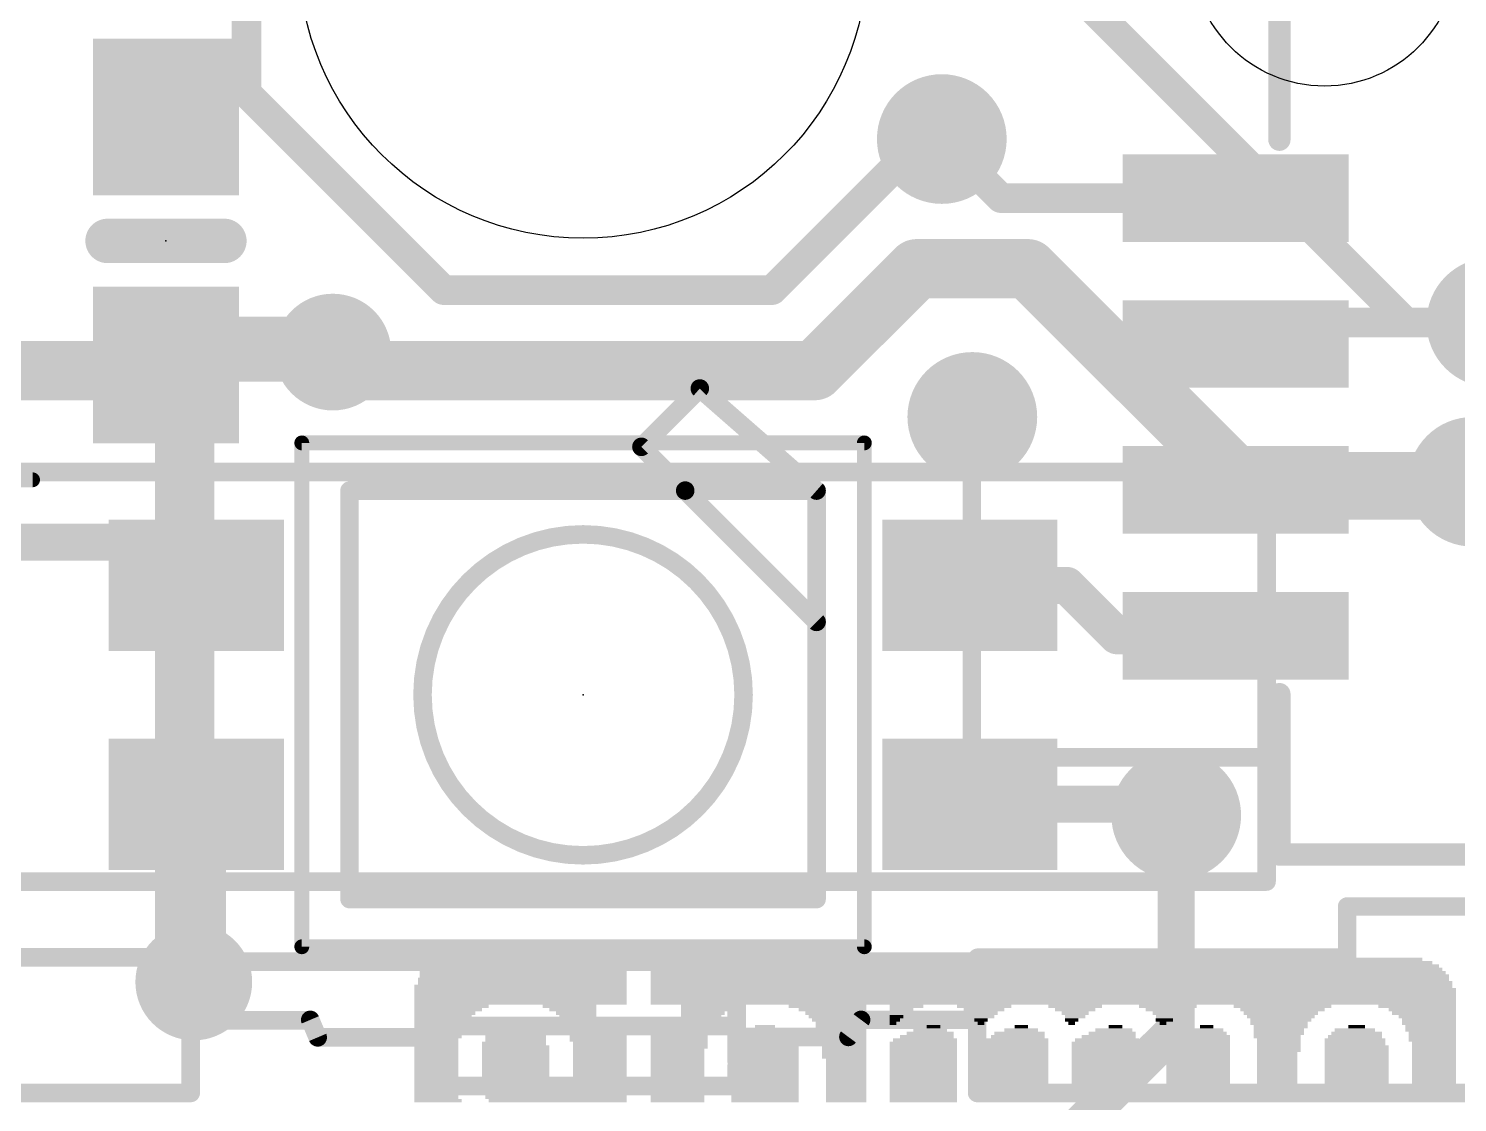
# Model space of a CAD drawing. Extents: x -1.5 to 77.7, y -1.7 to 21.7.
# Drawn here: x 62.88 to 72.67, y 2.92 to 10.28 of the extents above; entities that cross this region are included whole.
import ezdxf

# ---------------------------------------------------------------- set-up
doc = ezdxf.new("R2010")
doc.units = 0
for name, color, linetype in [('1', 12, 'CONTINUOUS'), ('16', 5, 'CONTINUOUS'), ('18', 110, 'CONTINUOUS'), ('20', 53, 'CONTINUOUS'), ('21', 40, 'CONTINUOUS'), ('22', 6, 'CONTINUOUS'), ('23', 40, 'CONTINUOUS'), ('24', 6, 'CONTINUOUS'), ('27', 4, 'CONTINUOUS'), ('46', 140, 'CONTINUOUS')]:
    doc.layers.add(name, color=color, linetype=linetype)

# ---------------------------------------------------------------- blocks, each defined once
blk = doc.blocks.new('RECT')
blk.add_solid([(-0.5, -0.5), (0.5, -0.5), (-0.5, 0.5), (0.5, 0.5)])
blk = doc.blocks.new('ROUNDV')
at = {"const_width": 0.5}
blk.add_lwpolyline([(0, -0.25, 1), (0, 0.25, 1), (0, -0.25)], format="xyb", dxfattribs=at)

msp = doc.modelspace()

# ---------------------------------------------------------------- linework, layer by layer
at = {"layer": '1'}
for points, const_width in [([(69.133, 9.525), (69.538, 9.12)], 0.2032), ([(69.538, 9.12), (71.146, 9.12)], 0.2032), ([(71.146, 8.12), (71.2937, 8.2677)], 0.2032), ([(71.2937, 8.2677), (72.898, 8.2677)], 0.2032), ([(63.8175, 7.9765), (63.9445, 8.1035)], 0.4064), ([(64.9215, 8.1035), (63.9445, 8.1035)], 0.4064), ([(64.9605, 8.0645), (64.9215, 8.1035)], 0.4064), ([(72.771, 7.1755), (72.7155, 7.12)], 0.4064), ([(72.7155, 7.12), (71.146, 7.12)], 0.4064), ([(61.8092, 6.7607), (63.7293, 6.7607)], 0.254), ([(63.7293, 6.7607), (64.025, 6.465)], 0.254), ([(69.325, 6.465), (69.989, 6.465)], 0.254), ([(69.989, 6.465), (70.334, 6.12)], 0.254), ([(70.334, 6.12), (71.146, 6.12)], 0.254), ([(64.025, 4.965), (64.025, 3.7635)], 0.4064), ([(69.325, 4.965), (70.4285, 4.965)], 0.254), ([(70.4285, 4.965), (70.468, 5.0045)], 0.254), ([(70.468, 5.0045), (70.624, 5.0045)], 0.254), ([(70.739, 4.8895), (70.624, 5.0045)], 0.254), ([(64.025, 3.7635), (64.008, 3.7465)], 0.4064)]:
    msp.add_lwpolyline(points, dxfattribs=dict(at, const_width=const_width))
for points, const_width in [([(69.1689, 9.5609, 1), (69.0971, 9.4891)], 0.1016), ([(69.538, 9.1708, 1), (69.538, 9.0692)], 0.1016), ([(69.5021, 9.0841, 1), (69.5739, 9.1559)], 0.1016), ([(71.146, 9.0692, 1), (71.146, 9.1708)], 0.1016), ([(71.2937, 8.3185, 1), (71.2937, 8.2169)], 0.1016), ([(71.3296, 8.2318, 1), (71.2578, 8.3036)], 0.1016), ([(63.9445, 8.2051, 1), (63.9445, 8.0019)], 0.2032), ([(64.0163, 8.0317, 1), (63.8727, 8.1753)], 0.2032), ([(64.9933, 8.1753, 1), (64.8497, 8.0317)], 0.2032), ([(64.8887, 7.9927, 1), (65.0323, 8.1363)], 0.2032), ([(64.9215, 8.0019, 1), (64.9215, 8.2051)], 0.2032), ([(63.7457, 8.0483, 1), (63.8893, 7.9047)], 0.2032), ([(71.1101, 8.1559, 1), (71.1819, 8.0841)], 0.1016), ([(72.8428, 7.1037, 1), (72.6992, 7.2473)], 0.2032), ([(71.146, 7.2216, 1), (71.146, 7.0184)], 0.2032), ([(72.6437, 7.1918, 1), (72.7873, 7.0482)], 0.2032), ([(72.7155, 7.0184, 1), (72.7155, 7.2216)], 0.2032), ([(63.7742, 6.8056, 1), (63.6844, 6.7158)], 0.127), ([(63.7293, 6.6972, 1), (63.7293, 6.8242)], 0.127), ([(63.9801, 6.4201, 1), (64.0699, 6.5099)], 0.127), ([(69.325, 6.5285, 1), (69.325, 6.4015)], 0.127), ([(70.0339, 6.5099, 1), (69.9441, 6.4201)], 0.127), ([(69.989, 6.4015, 1), (69.989, 6.5285)], 0.127), ([(70.334, 6.1835, 1), (70.334, 6.0565)], 0.127), ([(70.2891, 6.0751, 1), (70.3789, 6.1649)], 0.127), ([(71.146, 6.0565, 1), (71.146, 6.1835)], 0.127), ([(64.1266, 4.965, 1), (63.9234, 4.965)], 0.2032), ([(69.325, 5.0285, 1), (69.325, 4.9015)], 0.127), ([(70.468, 5.068, 1), (70.468, 4.941)], 0.127), ([(70.5129, 4.9596, 1), (70.4231, 5.0494)], 0.127), ([(70.4285, 4.9015, 1), (70.4285, 5.0285)], 0.127), ([(70.6689, 5.0494, 1), (70.5791, 4.9596)], 0.127), ([(70.624, 4.941, 1), (70.624, 5.068)], 0.127), ([(70.3836, 5.0099, 1), (70.4734, 4.9201)], 0.127), ([(70.6941, 4.8446, 1), (70.7839, 4.9344)], 0.127), ([(63.9362, 3.8183, 1), (64.0798, 3.6747)], 0.2032), ([(64.0968, 3.6917, 1), (63.9532, 3.8353)], 0.2032), ([(63.9234, 3.7635, 1), (64.1266, 3.7635)], 0.2032)]:
    msp.add_lwpolyline(points, format="xyb", dxfattribs=dict(at, const_width=const_width))
at = {"layer": '16'}
for points, const_width in [([(64.3694, 12.2116), (64.3694, 9.84)], 0.2032), ([(68.9806, 11.6009), (72.3138, 8.2677)], 0.2032), ([(64.3694, 9.84), (65.72, 8.4894)], 0.2032), ([(69.006, 9.525), (67.9704, 8.4894)], 0.2032), ([(69.006, 9.525), (69.133, 9.525)], 0.2032), ([(68.2625, 7.9375), (68.961, 8.636)], 0.4064), ([(68.961, 8.636), (69.723, 8.636)], 0.4064), ([(69.723, 8.636), (71.1835, 7.1755)], 0.4064), ([(65.72, 8.4894), (67.9704, 8.4894)], 0.2032), ([(72.3138, 8.2677), (72.898, 8.2677)], 0.2032), ([(63.9445, 8.0645), (64.9605, 8.0645)], 0.4064), ([(63.9445, 7.9375), (63.9445, 8.0645)], 0.4064), ([(64.9605, 8.0645), (65.0875, 7.9375)], 0.4064), ([(62.4205, 7.9375), (63.9445, 7.9375)], 0.4064), ([(63.9445, 3.81), (63.9445, 7.9375)], 0.4064), ([(68.2625, 7.9375), (65.0875, 7.9375)], 0.4064), ([(71.1835, 7.1755), (72.771, 7.1755)], 0.4064), ([(70.739, 3.429), (70.739, 4.8895)], 0.254), ([(64.008, 3.7465), (63.9445, 3.81)], 0.4064), ([(70.739, 3.429), (69.088, 1.778)], 0.254)]:
    msp.add_lwpolyline(points, dxfattribs=dict(at, const_width=const_width))
for points, const_width in [([(64.4053, 9.8759, 1), (64.3335, 9.8041)], 0.1016), ([(64.3186, 9.84, 1), (64.4202, 9.84)], 0.1016), ([(69.006, 9.5758, 1), (69.006, 9.4742)], 0.1016), ([(69.0419, 9.4891, 1), (68.9701, 9.5609)], 0.1016), ([(69.133, 9.4742, 1), (69.133, 9.5758)], 0.1016), ([(68.961, 8.7376, 1), (68.961, 8.5344)], 0.2032), ([(69.0328, 8.5642, 1), (68.8892, 8.7078)], 0.2032), ([(69.7948, 8.7078, 1), (69.6512, 8.5642)], 0.2032), ([(69.723, 8.5344, 1), (69.723, 8.7376)], 0.2032), ([(65.72, 8.5402, 1), (65.72, 8.4386)], 0.1016), ([(65.6841, 8.4535, 1), (65.7559, 8.5253)], 0.1016), ([(67.9345, 8.5253, 1), (68.0063, 8.4535)], 0.1016), ([(67.9704, 8.4386, 1), (67.9704, 8.5402)], 0.1016), ([(72.3138, 8.3185, 1), (72.3138, 8.2169)], 0.1016), ([(72.2779, 8.2318, 1), (72.3497, 8.3036)], 0.1016), ([(63.9445, 8.1661, 1), (63.9445, 7.9629)], 0.2032), ([(64.0461, 8.0645, 1), (63.8429, 8.0645)], 0.2032), ([(65.0323, 8.1363, 1), (64.8887, 7.9927)], 0.2032), ([(64.9605, 7.9629, 1), (64.9605, 8.1661)], 0.2032), ([(64.0461, 7.9375, 1), (63.8429, 7.9375)], 0.2032), ([(63.9445, 7.8359, 1), (63.9445, 8.0391)], 0.2032), ([(65.0875, 8.0391, 1), (65.0875, 7.8359)], 0.2032), ([(68.2625, 7.8359, 1), (68.2625, 8.0391)], 0.2032), ([(63.8429, 7.9375, 1), (64.0461, 7.9375)], 0.2032), ([(65.0157, 7.8657, 1), (65.1593, 8.0093)], 0.2032), ([(68.1907, 8.0093, 1), (68.3343, 7.8657)], 0.2032), ([(71.1835, 7.2771, 1), (71.1835, 7.0739)], 0.2032), ([(71.1117, 7.1037, 1), (71.2553, 7.2473)], 0.2032), ([(70.8025, 4.8895, 1), (70.6755, 4.8895)], 0.127), ([(64.0163, 3.8818, 1), (63.8727, 3.7382)], 0.2032), ([(63.9362, 3.6747, 1), (64.0798, 3.8183)], 0.2032), ([(63.8429, 3.81, 1), (64.0461, 3.81)], 0.2032), ([(70.7839, 3.3841, 1), (70.6941, 3.4739)], 0.127), ([(70.6755, 3.429, 1), (70.8025, 3.429)], 0.127)]:
    msp.add_lwpolyline(points, format="xyb", dxfattribs=dict(at, const_width=const_width))
at = {"layer": '20'}
for centre, radius in [((66.675, 10.795), 1.95), ((71.755, 10.795), 0.9068)]:
    msp.add_circle(centre, radius, dxfattribs=at)
at = {"layer": '21'}
for points, const_width in [([(71.446, 9.52), (71.446, 10.72)], 0.1524), ([(63.4175, 8.8265), (64.2175, 8.8265)], 0.3048), ([(71.446, 4.62), (71.446, 5.72)], 0.1524), ([(74.046, 4.62), (71.446, 4.62)], 0.1524)]:
    msp.add_lwpolyline(points, dxfattribs=dict(at, const_width=const_width))
for points, const_width in [([(71.4079, 9.52, 1), (71.4841, 9.52)], 0.0762), ([(63.4175, 8.9027, 1), (63.4175, 8.7503)], 0.1524), ([(64.2175, 8.7503, 1), (64.2175, 8.9027)], 0.1524), ([(71.4841, 5.72, 1), (71.4079, 5.72)], 0.0762), ([(71.446, 4.6581, 1), (71.446, 4.5819)], 0.0762), ([(71.4079, 4.62, 1), (71.4841, 4.62)], 0.0762)]:
    msp.add_lwpolyline(points, format="xyb", dxfattribs=dict(at, const_width=const_width))
at = {"layer": '22', "const_width": 0.127}
for points in [[(67.075, 7.415), (67.475, 7.815)], [(67.475, 7.815), (68.275, 7.115)], [(67.375, 7.115), (67.075, 7.415)], [(71.358, 7.243), (61.98, 7.243)], [(69.339, 5.287), (69.339, 7.237)], [(71.358, 4.435), (71.358, 7.243)], [(67.375, 7.115), (65.075, 7.115)], [(65.075, 7.115), (65.075, 4.315)], [(68.275, 7.115), (67.375, 7.115)], [(68.275, 6.215), (67.375, 7.115)], [(68.275, 6.215), (68.275, 7.115)], [(68.275, 4.315), (68.275, 6.215)], [(71.361, 5.287), (69.339, 5.287)], [(61.98, 4.435), (71.358, 4.435)], [(65.075, 4.315), (68.275, 4.315)], [(71.91, 3.913), (71.91, 4.264)], [(71.91, 4.264), (73.599, 4.264)], [(61.428, 3.916), (63.987, 3.916)], [(63.987, 3.916), (63.987, 3.886)], [(69.375, 3.886), (63.987, 3.886)], [(63.987, 3.886), (63.987, 2.986)], [(65.619, 3.445), (65.619, 3.883)], [(65.619, 3.883), (65.622, 3.883)], [(67.728, 3.883), (67.725, 3.883)], [(67.728, 3.196), (67.728, 3.883)], [(69.375, 2.986), (69.375, 3.886)], [(69.378, 3.913), (69.378, 3.799)], [(69.378, 3.913), (71.91, 3.913)], [(64.341, 3.484), (63.99, 3.484)], [(64.344, 3.484), (64.806, 3.484)], [(64.806, 3.484), (64.806, 3.487)], [(64.857, 3.367), (64.806, 3.487)], [(68.493, 3.37), (68.58, 3.487)], [(68.58, 3.487), (69.366, 3.487)], [(65.619, 3.367), (64.857, 3.367)], [(65.619, 3.367), (65.619, 3.445)], [(65.619, 3.445), (67.716, 3.445)], [(65.619, 3.034), (65.619, 3.367)], [(67.734, 3.37), (67.734, 3.373)], [(68.493, 3.37), (67.734, 3.37)], [(67.728, 3.178), (67.728, 3.034)], [(63.987, 2.986), (59.718, 2.986)], [(67.728, 3.034), (65.619, 3.034)], [(73.599, 2.986), (69.375, 2.986)]]:
    msp.add_lwpolyline(points, dxfattribs=at)
at = {"layer": '22'}
for points, const_width in [([(67.4959, 7.8389, 1), (67.4541, 7.7911)], 0.0635), ([(67.4975, 7.7925, 1), (67.4525, 7.8375)], 0.0635), ([(67.0975, 7.4375, 1), (67.0525, 7.3925)], 0.0635), ([(67.0525, 7.4375, 1), (67.0975, 7.3925)], 0.0635), ([(69.3708, 7.237, 1), (69.3072, 7.237)], 0.0635), ([(71.3898, 7.243, 1), (71.3263, 7.243)], 0.0635), ([(71.358, 7.2113, 1), (71.358, 7.2748)], 0.0635), ([(65.1068, 7.115, 1), (65.0433, 7.115)], 0.0635), ([(65.075, 7.1467, 1), (65.075, 7.0833)], 0.0635), ([(67.3975, 7.1375, 1), (67.3525, 7.0925)], 0.0635), ([(67.375, 7.1467, 1), (67.375, 7.0833)], 0.0635), ([(67.3525, 7.0925, 1), (67.3975, 7.1375)], 0.0635), ([(67.375, 7.0833, 1), (67.375, 7.1467)], 0.0635), ([(68.3068, 7.115, 1), (68.2433, 7.115)], 0.0635), ([(68.2541, 7.0911, 1), (68.2959, 7.1389)], 0.0635), ([(68.275, 7.0833, 1), (68.275, 7.1467)], 0.0635), ([(66.675, 4.615, 1), (66.675, 6.815, 1), (66.675, 4.615)], 0.127), ([(68.3068, 6.215, 1), (68.2433, 6.215)], 0.0635), ([(68.2525, 6.1925, 1), (68.2975, 6.2375)], 0.0635), ([(68.2433, 6.215, 1), (68.3068, 6.215)], 0.0635), ([(69.3072, 5.287, 1), (69.3708, 5.287)], 0.0635), ([(69.339, 5.3187, 1), (69.339, 5.2553)], 0.0635), ([(71.361, 5.2553, 1), (71.361, 5.3187)], 0.0635), ([(71.3263, 4.435, 1), (71.3898, 4.435)], 0.0635), ([(71.358, 4.4033, 1), (71.358, 4.4668)], 0.0635), ([(65.075, 4.3468, 1), (65.075, 4.2833)], 0.0635), ([(65.0433, 4.315, 1), (65.1068, 4.315)], 0.0635), ([(68.2433, 4.315, 1), (68.3068, 4.315)], 0.0635), ([(68.275, 4.2833, 1), (68.275, 4.3468)], 0.0635), ([(71.9417, 4.264, 1), (71.8782, 4.264)], 0.0635), ([(71.91, 4.2957, 1), (71.91, 4.2323)], 0.0635), ([(64.0187, 3.916, 1), (63.9552, 3.916)], 0.0635), ([(64.0187, 3.886, 1), (63.9552, 3.886)], 0.0635), ([(63.9552, 3.886, 1), (64.0187, 3.886)], 0.0635), ([(63.987, 3.9178, 1), (63.987, 3.8542)], 0.0635), ([(63.987, 3.8843, 1), (63.987, 3.9478)], 0.0635), ([(65.6508, 3.883, 1), (65.5872, 3.883)], 0.0635), ([(65.619, 3.9148, 1), (65.619, 3.8512)], 0.0635), ([(65.622, 3.8512, 1), (65.622, 3.9148)], 0.0635), ([(67.725, 3.9148, 1), (67.725, 3.8512)], 0.0635), ([(67.7598, 3.883, 1), (67.6963, 3.883)], 0.0635), ([(67.728, 3.8512, 1), (67.728, 3.9148)], 0.0635), ([(69.4068, 3.886, 1), (69.3432, 3.886)], 0.0635), ([(69.4098, 3.913, 1), (69.3462, 3.913)], 0.0635), ([(69.378, 3.9448, 1), (69.378, 3.8813)], 0.0635), ([(69.375, 3.8542, 1), (69.375, 3.9178)], 0.0635), ([(71.8782, 3.913, 1), (71.9417, 3.913)], 0.0635), ([(71.91, 3.8813, 1), (71.91, 3.9448)], 0.0635), ([(69.3462, 3.799, 1), (69.4098, 3.799)], 0.0635), ([(63.99, 3.5158, 1), (63.99, 3.4522)], 0.0635), ([(64.344, 3.5158, 1), (64.344, 3.4522)], 0.0635), ([(64.341, 3.4522, 1), (64.341, 3.5158)], 0.0635), ([(64.8377, 3.487, 1), (64.7742, 3.487)], 0.0635), ([(64.8352, 3.4994, 1), (64.7768, 3.4746)], 0.0635), ([(64.806, 3.4522, 1), (64.806, 3.5158)], 0.0635), ([(68.58, 3.5188, 1), (68.58, 3.4552)], 0.0635), ([(68.6055, 3.4681, 1), (68.5545, 3.5059)], 0.0635), ([(69.366, 3.4552, 1), (69.366, 3.5188)], 0.0635), ([(64.7742, 3.484, 1), (64.8377, 3.484)], 0.0635), ([(64.857, 3.3988, 1), (64.857, 3.3352)], 0.0635), ([(65.6508, 3.445, 1), (65.5872, 3.445)], 0.0635), ([(65.5872, 3.445, 1), (65.6508, 3.445)], 0.0635), ([(65.6508, 3.367, 1), (65.5872, 3.367)], 0.0635), ([(65.619, 3.4768, 1), (65.619, 3.4133)], 0.0635), ([(65.619, 3.3352, 1), (65.619, 3.3988)], 0.0635), ([(67.734, 3.4018, 1), (67.734, 3.3382)], 0.0635), ([(67.7658, 3.373, 1), (67.7023, 3.373)], 0.0635), ([(67.716, 3.4133, 1), (67.716, 3.4768)], 0.0635), ([(68.493, 3.3382, 1), (68.493, 3.4018)], 0.0635), ([(64.8278, 3.3546, 1), (64.8862, 3.3794)], 0.0635), ([(65.5872, 3.367, 1), (65.6508, 3.367)], 0.0635), ([(67.7023, 3.37, 1), (67.7658, 3.37)], 0.0635), ([(68.4675, 3.3889, 1), (68.5185, 3.3511)], 0.0635), ([(67.7598, 3.178, 1), (67.6963, 3.178)], 0.0635), ([(67.6963, 3.196, 1), (67.7598, 3.196)], 0.0635), ([(63.987, 2.9543, 1), (63.987, 3.0178)], 0.0635), ([(65.5872, 3.034, 1), (65.6508, 3.034)], 0.0635), ([(65.619, 3.0658, 1), (65.619, 3.0023)], 0.0635), ([(67.6963, 3.034, 1), (67.7598, 3.034)], 0.0635), ([(67.728, 3.0023, 1), (67.728, 3.0658)], 0.0635), ([(69.375, 3.0178, 1), (69.375, 2.9543)], 0.0635), ([(63.9552, 2.986, 1), (64.0187, 2.986)], 0.0635), ([(69.3432, 2.986, 1), (69.4068, 2.986)], 0.0635)]:
    msp.add_lwpolyline(points, format="xyb", dxfattribs=dict(at, const_width=const_width))
at = {"layer": '23'}
msp.add_point((63.8175, 8.8265), dxfattribs=at)
at = {"layer": '24'}
msp.add_point((66.675, 5.715), dxfattribs=at)
at = {"layer": '27', "const_width": 0.1016}
msp.add_lwpolyline([(62.2934, 7.189), (62.9035, 7.189)], dxfattribs=at)
at = {"layer": '27', "const_width": 0.0508}
msp.add_lwpolyline([(62.9035, 7.1636, 1), (62.9035, 7.2144)], format="xyb", dxfattribs=at)
at = {"layer": '46', "const_width": 0.1016}
for points in [[(68.602, 7.442), (64.748, 7.442)], [(64.748, 7.442), (64.748, 3.988)], [(68.602, 3.988), (68.602, 7.442)], [(64.748, 3.988), (68.602, 3.988)]]:
    msp.add_lwpolyline(points, dxfattribs=at)
at = {"layer": '46', "const_width": 0.0508}
for points in [[(64.748, 7.4674, 1), (64.748, 7.4166)], [(64.7734, 7.442, 1), (64.7226, 7.442)], [(68.6274, 7.442, 1), (68.5766, 7.442)], [(68.602, 7.4166, 1), (68.602, 7.4674)], [(64.748, 4.0134, 1), (64.748, 3.9626)], [(68.602, 3.9626, 1), (68.602, 4.0134)], [(64.7226, 3.988, 1), (64.7734, 3.988)], [(68.5766, 3.988, 1), (68.6274, 3.988)]]:
    msp.add_lwpolyline(points, format="xyb", dxfattribs=at)

# ---------------------------------------------------------------- block references
at = {"layer": '1', "xscale": 1.075, "rotation": 90}
for p in [(63.8175, 9.6765), (63.8175, 7.9765)]:
    msp.add_blockref('RECT', p, dxfattribs=at)
at = {"layer": '1', "rotation": 180}
for p, xscale, yscale in [((71.146, 9.12), 1.55, 0.6), ((71.146, 8.12), 1.55, 0.6), ((71.146, 7.12), 1.55, 0.6), ((64.025, 6.465), 1.2, 0.9), ((69.325, 6.465), 1.2, 0.9), ((71.146, 6.12), 1.55, 0.6), ((64.025, 4.965), 1.2, 0.9), ((69.325, 4.965), 1.2, 0.9)]:
    msp.add_blockref('RECT', p, dxfattribs=dict(at, xscale=xscale, yscale=yscale))
at = {"layer": '18'}
for p, xscale, yscale in [((69.133, 9.525), 0.889, 0.889), ((69.133, 9.525), 0.889, 0.889), ((72.898, 8.2677), 0.889, 0.889), ((72.898, 8.2677), 0.889, 0.889), ((64.9605, 8.0645), 0.8001, 0.8001), ((64.9605, 8.0645), 0.8001, 0.8001), ((69.342, 7.62), 0.889, 0.889), ((69.342, 7.62), 0.889, 0.889), ((72.771, 7.1755), 0.889, 0.889), ((72.771, 7.1755), 0.889, 0.889), ((70.739, 4.8895), 0.889, 0.889), ((70.739, 4.8895), 0.889, 0.889), ((64.008, 3.7465), 0.8001, 0.8001), ((64.008, 3.7465), 0.8001, 0.8001)]:
    msp.add_blockref('ROUNDV', p, dxfattribs=dict(at, xscale=xscale, yscale=yscale))
at = {"layer": '21'}
for p, xscale, yscale in [((66.2826, 3.81), 1.3843, 0.0229), ((66.294, 3.833), 1.3614, 0.0231), ((66.3054, 3.8561), 1.3386, 0.0231), ((66.3283, 3.8792), 1.2929, 0.0231), ((66.3626, 3.9023), 1.2243, 0.0231), ((69.7814, 3.9023), 5.2883, 0.0231), ((69.8157, 3.8792), 5.3569, 0.0231), ((69.8386, 3.8561), 5.4026, 0.0231), ((69.85, 3.833), 5.4254, 0.0231), ((69.8614, 3.81), 5.4483, 0.0229), ((66.247, 3.7177), 1.4554, 0.0231), ((66.2597, 3.7639), 1.43, 0.0231), ((66.2597, 3.7408), 1.43, 0.0231), ((66.2711, 3.787), 1.4072, 0.0231), ((69.8729, 3.787), 5.4712, 0.0231), ((69.8729, 3.7639), 5.4712, 0.0231), ((69.8843, 3.7408), 5.494, 0.0231), ((69.8843, 3.7177), 5.494, 0.0231), ((66.247, 3.6946), 1.4554, 0.0231), ((66.247, 3.6714), 1.4554, 0.0231), ((66.247, 3.6483), 1.4554, 0.0231), ((66.247, 3.6252), 1.4554, 0.0231), ((69.897, 3.6946), 5.5194, 0.0231), ((69.897, 3.6714), 5.5194, 0.0231), ((69.897, 3.6483), 5.5194, 0.0231), ((69.897, 3.6252), 5.5194, 0.0231), ((65.7504, 3.556), 0.4623, 0.0229), ((66.247, 3.6021), 1.4554, 0.0231), ((65.7733, 3.579), 0.508, 0.0231), ((65.7276, 3.533), 0.4166, 0.0231), ((66.5823, 3.579), 0.3683, 0.0231), ((66.6052, 3.556), 0.3226, 0.0229), ((66.628, 3.533), 0.2769, 0.0231), ((69.897, 3.6021), 5.5194, 0.0231), ((67.5411, 3.579), 0.3912, 0.0231), ((67.5183, 3.556), 0.3454, 0.0229), ((67.4954, 3.533), 0.2997, 0.0231), ((68.3501, 3.579), 0.5309, 0.0231), ((68.3844, 3.556), 0.4623, 0.0229), ((68.4073, 3.533), 0.4166, 0.0231), ((68.8454, 3.533), 0.1397, 0.0231), ((68.8912, 3.579), 0.2311, 0.0231), ((68.8569, 3.556), 0.1626, 0.0229), ((69.4233, 3.579), 0.3708, 0.0231), ((69.422, 3.556), 0.2769, 0.0229), ((69.4106, 3.533), 0.2083, 0.0231), ((70.0469, 3.579), 0.3683, 0.0231), ((70.0469, 3.556), 0.2769, 0.0229), ((70.0469, 3.533), 0.1854, 0.0231), ((70.6818, 3.579), 0.3937, 0.0231), ((70.6692, 3.556), 0.2769, 0.0229), ((70.6692, 3.533), 0.1854, 0.0231), ((71.4667, 3.579), 0.668, 0.0231), ((71.4667, 3.556), 0.5766, 0.0229), ((71.4553, 3.533), 0.508, 0.0231), ((72.39, 3.579), 0.5334, 0.0231), ((72.4256, 3.556), 0.4623, 0.0229), ((72.437, 3.533), 0.4394, 0.0231), ((65.7161, 3.5099), 0.3937, 0.0231), ((65.7047, 3.4868), 0.3708, 0.0231), ((65.7047, 3.4637), 0.3708, 0.0231), ((65.6933, 3.4406), 0.348, 0.0231), ((65.6819, 3.4174), 0.3251, 0.0231), ((66.214, 3.4174), 0.3226, 0.0231), ((66.214, 3.4406), 0.1854, 0.0231), ((66.6394, 3.5099), 0.254, 0.0231), ((66.6509, 3.4868), 0.2311, 0.0231), ((66.6509, 3.4637), 0.2311, 0.0231), ((66.6636, 3.4406), 0.2057, 0.0231), ((66.7677, 3.4174), 0.414, 0.0231), ((67.3443, 3.4174), 0.414, 0.0231), ((67.484, 3.5099), 0.2769, 0.0231), ((67.4726, 3.4868), 0.254, 0.0231), ((67.4611, 3.4637), 0.2311, 0.0231), ((67.4611, 3.4406), 0.2311, 0.0231), ((67.9209, 3.4174), 0.2769, 0.0231), ((67.9221, 3.4406), 0.1372, 0.0231), ((68.4187, 3.5099), 0.3937, 0.0231), ((68.4301, 3.4868), 0.3708, 0.0231), ((68.4416, 3.4637), 0.348, 0.0231), ((68.4416, 3.4406), 0.348, 0.0231), ((68.453, 3.4174), 0.3251, 0.0231), ((68.8111, 3.4868), 0.0711, 0.0231), ((68.7984, 3.4637), 0.0457, 0.0231), ((68.8226, 3.5099), 0.094, 0.0231), ((69.0537, 3.4174), 0.2311, 0.0231), ((69.0766, 3.4406), 0.094, 0.0231), ((69.4106, 3.5099), 0.1626, 0.0231), ((69.4004, 3.4868), 0.0914, 0.0231), ((69.4004, 3.4637), 0.0457, 0.0231), ((69.676, 3.4174), 0.2311, 0.0231), ((69.6773, 3.4406), 0.0914, 0.0231), ((70.0469, 3.5099), 0.1397, 0.0231), ((70.0227, 3.4868), 0.0914, 0.0231), ((70.0227, 3.4637), 0.0457, 0.0231), ((70.3123, 3.4174), 0.254, 0.0231), ((70.3237, 3.4406), 0.094, 0.0231), ((70.6577, 3.4868), 0.1168, 0.0231), ((70.6692, 3.5099), 0.1397, 0.0231), ((70.6476, 3.4637), 0.0457, 0.0231), ((70.9346, 3.4174), 0.254, 0.0231), ((70.9473, 3.4406), 0.0914, 0.0231), ((71.4553, 3.5099), 0.4623, 0.0231), ((71.4438, 3.4637), 0.3937, 0.0231), ((71.4553, 3.4868), 0.4166, 0.0231), ((71.4553, 3.4406), 0.3708, 0.0231), ((71.4426, 3.4174), 0.3454, 0.0231), ((71.962, 3.4174), 0.2769, 0.0231), ((71.9747, 3.4406), 0.1143, 0.0231), ((72.4599, 3.5099), 0.3937, 0.0231), ((72.4713, 3.4868), 0.3708, 0.0231), ((72.4713, 3.4637), 0.3708, 0.0231), ((72.4827, 3.4406), 0.348, 0.0231), ((72.4827, 3.4174), 0.348, 0.0231), ((65.6704, 3.3481), 0.3023, 0.0231), ((65.6704, 3.325), 0.3023, 0.0231), ((65.6819, 3.3943), 0.3251, 0.0231), ((65.6819, 3.3712), 0.3251, 0.0231), ((66.2013, 3.325), 0.4394, 0.0231), ((66.2127, 3.3712), 0.4166, 0.0231), ((66.2127, 3.3481), 0.4166, 0.0231), ((66.2127, 3.3943), 0.3708, 0.0231), ((66.7791, 3.3943), 0.3912, 0.0231), ((66.7791, 3.3712), 0.3912, 0.0231), ((66.7791, 3.3481), 0.3912, 0.0231), ((66.7906, 3.325), 0.3683, 0.0231), ((67.3443, 3.3943), 0.414, 0.0231), ((67.3329, 3.3712), 0.3912, 0.0231), ((67.3329, 3.3481), 0.3912, 0.0231), ((67.3329, 3.325), 0.3912, 0.0231), ((67.9107, 3.325), 0.4394, 0.0231), ((67.9221, 3.3712), 0.4166, 0.0231), ((67.9221, 3.3481), 0.4166, 0.0231), ((67.9221, 3.3943), 0.3708, 0.0231), ((68.453, 3.3943), 0.3251, 0.0231), ((68.4644, 3.3712), 0.3023, 0.0231), ((68.4644, 3.3481), 0.3023, 0.0231), ((68.4644, 3.325), 0.3023, 0.0231), ((69.0067, 3.325), 0.4623, 0.0231), ((69.0182, 3.3481), 0.4394, 0.0231), ((69.0309, 3.3712), 0.3683, 0.0231), ((69.0537, 3.3943), 0.3226, 0.0231), ((69.6316, 3.325), 0.4623, 0.0231), ((69.643, 3.3481), 0.4394, 0.0231), ((69.6531, 3.3712), 0.3683, 0.0231), ((69.6646, 3.3943), 0.3454, 0.0231), ((70.2539, 3.325), 0.4623, 0.0231), ((70.2653, 3.3481), 0.4394, 0.0231), ((70.2767, 3.3712), 0.3708, 0.0231), ((70.3008, 3.3943), 0.3226, 0.0231), ((70.8889, 3.325), 0.4369, 0.0231), ((70.9003, 3.3481), 0.414, 0.0231), ((70.9117, 3.3712), 0.3912, 0.0231), ((70.9232, 3.3943), 0.3226, 0.0231), ((71.4426, 3.3943), 0.3454, 0.0231), ((71.4312, 3.3712), 0.3226, 0.0231), ((71.4426, 3.3481), 0.2997, 0.0231), ((71.4426, 3.325), 0.2997, 0.0231), ((71.9633, 3.3481), 0.4166, 0.0231), ((71.9633, 3.325), 0.4166, 0.0231), ((71.9633, 3.3712), 0.3708, 0.0231), ((71.9747, 3.3943), 0.348, 0.0231), ((72.4941, 3.3943), 0.3251, 0.0231), ((72.4941, 3.3712), 0.3251, 0.0231), ((72.4941, 3.3481), 0.3251, 0.0231), ((72.5056, 3.325), 0.3023, 0.0231), ((65.6704, 3.302), 0.3023, 0.0229), ((65.6704, 3.279), 0.3023, 0.0231), ((65.6704, 3.2559), 0.3023, 0.0231), ((65.6704, 3.2328), 0.3023, 0.0231), ((66.2127, 3.302), 0.4623, 0.0229), ((66.2127, 3.279), 0.4623, 0.0231), ((66.2127, 3.2559), 0.4623, 0.0231), ((66.2127, 3.2328), 0.4623, 0.0231), ((66.7906, 3.302), 0.3683, 0.0229), ((66.7906, 3.279), 0.3683, 0.0231), ((66.7906, 3.2559), 0.3683, 0.0231), ((66.7906, 3.2328), 0.3683, 0.0231), ((67.3214, 3.279), 0.3683, 0.0231), ((67.3214, 3.2559), 0.3683, 0.0231), ((67.3214, 3.2328), 0.3683, 0.0231), ((67.3329, 3.302), 0.3912, 0.0229), ((67.9221, 3.302), 0.4623, 0.0229), ((67.9221, 3.279), 0.4623, 0.0231), ((67.9221, 3.2559), 0.4623, 0.0231), ((67.9221, 3.2328), 0.4623, 0.0231), ((68.4644, 3.302), 0.3023, 0.0229), ((68.4644, 3.279), 0.3023, 0.0231), ((68.4644, 3.2559), 0.3023, 0.0231), ((68.4644, 3.2328), 0.3023, 0.0231), ((69.0067, 3.302), 0.4623, 0.0229), ((69.0067, 3.279), 0.4623, 0.0231), ((69.0067, 3.2559), 0.4623, 0.0231), ((69.0067, 3.2328), 0.4623, 0.0231), ((69.6316, 3.302), 0.4623, 0.0229), ((69.6316, 3.279), 0.4623, 0.0231), ((69.6316, 3.2559), 0.4623, 0.0231), ((69.6316, 3.2328), 0.4623, 0.0231), ((70.2539, 3.302), 0.4623, 0.0229), ((70.2539, 3.279), 0.4623, 0.0231), ((70.2539, 3.2559), 0.4623, 0.0231), ((70.2539, 3.2328), 0.4623, 0.0231), ((70.8889, 3.302), 0.4369, 0.0229), ((70.8889, 3.279), 0.4369, 0.0231), ((70.8889, 3.2559), 0.4369, 0.0231), ((70.8889, 3.2328), 0.4369, 0.0231), ((71.4426, 3.302), 0.2997, 0.0229), ((71.4426, 3.279), 0.2997, 0.0231), ((71.4312, 3.2559), 0.2769, 0.0231), ((71.4312, 3.2328), 0.2769, 0.0231), ((71.9747, 3.302), 0.4394, 0.0229), ((71.9747, 3.279), 0.4394, 0.0231), ((71.9747, 3.2559), 0.4394, 0.0231), ((71.9747, 3.2328), 0.4394, 0.0231), ((72.5056, 3.302), 0.3023, 0.0229), ((72.5056, 3.279), 0.3023, 0.0231), ((72.5056, 3.2559), 0.3023, 0.0231), ((72.5056, 3.2328), 0.3023, 0.0231), ((65.6704, 3.2097), 0.3023, 0.0231), ((65.6704, 3.1866), 0.3023, 0.0231), ((65.6704, 3.1634), 0.3023, 0.0231), ((65.6704, 3.1403), 0.3023, 0.0231), ((66.2127, 3.2097), 0.4623, 0.0231), ((66.2127, 3.1866), 0.4623, 0.0231), ((66.2127, 3.1634), 0.4623, 0.0231), ((66.2127, 3.1403), 0.4623, 0.0231), ((66.7906, 3.2097), 0.3683, 0.0231), ((66.7906, 3.1866), 0.3683, 0.0231), ((66.7906, 3.1634), 0.3683, 0.0231), ((66.7906, 3.1403), 0.3683, 0.0231), ((67.3214, 3.2097), 0.3683, 0.0231), ((67.3214, 3.1866), 0.3683, 0.0231), ((67.3214, 3.1634), 0.3683, 0.0231), ((67.3214, 3.1403), 0.3683, 0.0231), ((67.9221, 3.2097), 0.4623, 0.0231), ((67.9221, 3.1866), 0.4623, 0.0231), ((67.9221, 3.1634), 0.4623, 0.0231), ((67.9221, 3.1403), 0.4623, 0.0231), ((68.4771, 3.2097), 0.2769, 0.0231), ((68.4771, 3.1866), 0.2769, 0.0231), ((68.4771, 3.1634), 0.2769, 0.0231), ((68.4771, 3.1403), 0.2769, 0.0231), ((69.0067, 3.2097), 0.4623, 0.0231), ((69.0067, 3.1866), 0.4623, 0.0231), ((69.0067, 3.1634), 0.4623, 0.0231), ((69.0067, 3.1403), 0.4623, 0.0231), ((69.6316, 3.2097), 0.4623, 0.0231), ((69.6316, 3.1866), 0.4623, 0.0231), ((69.6316, 3.1634), 0.4623, 0.0231), ((69.6316, 3.1403), 0.4623, 0.0231), ((70.2539, 3.2097), 0.4623, 0.0231), ((70.2539, 3.1866), 0.4623, 0.0231), ((70.2539, 3.1634), 0.4623, 0.0231), ((70.2539, 3.1403), 0.4623, 0.0231), ((70.8889, 3.2097), 0.4369, 0.0231), ((70.8889, 3.1866), 0.4369, 0.0231), ((70.8889, 3.1634), 0.4369, 0.0231), ((70.8889, 3.1403), 0.4369, 0.0231), ((71.4312, 3.2097), 0.2769, 0.0231), ((71.4312, 3.1866), 0.2769, 0.0231), ((71.4312, 3.1634), 0.2769, 0.0231), ((71.4312, 3.1403), 0.2769, 0.0231), ((71.9747, 3.2097), 0.4394, 0.0231), ((71.9747, 3.1866), 0.4394, 0.0231), ((71.9747, 3.1634), 0.4394, 0.0231), ((71.9747, 3.1403), 0.4394, 0.0231), ((72.5056, 3.2097), 0.3023, 0.0231), ((72.5056, 3.1866), 0.3023, 0.0231), ((72.5056, 3.1634), 0.3023, 0.0231), ((72.5056, 3.1403), 0.3023, 0.0231), ((65.6704, 3.1172), 0.3023, 0.0231), ((65.6704, 3.0941), 0.3023, 0.0231), ((65.6704, 3.071), 0.3023, 0.0231), ((65.6704, 3.048), 0.3023, 0.0229), ((65.6704, 3.025), 0.3023, 0.0231), ((66.2127, 3.1172), 0.4623, 0.0231), ((66.2127, 3.0941), 0.4623, 0.0231), ((66.2127, 3.071), 0.4623, 0.0231), ((66.2127, 3.048), 0.4623, 0.0229), ((66.2127, 3.025), 0.4623, 0.0231), ((66.7906, 3.1172), 0.3683, 0.0231), ((66.7906, 3.0941), 0.3683, 0.0231), ((66.7906, 3.071), 0.3683, 0.0231), ((66.7906, 3.048), 0.3683, 0.0229), ((66.7906, 3.025), 0.3683, 0.0231), ((67.3214, 3.1172), 0.3683, 0.0231), ((67.3214, 3.0941), 0.3683, 0.0231), ((67.3214, 3.071), 0.3683, 0.0231), ((67.3214, 3.048), 0.3683, 0.0229), ((67.3214, 3.025), 0.3683, 0.0231), ((67.9221, 3.1172), 0.4623, 0.0231), ((67.9221, 3.0941), 0.4623, 0.0231), ((67.9221, 3.071), 0.4623, 0.0231), ((67.9221, 3.048), 0.4623, 0.0229), ((67.9221, 3.025), 0.4623, 0.0231), ((68.4771, 3.1172), 0.2769, 0.0231), ((68.4771, 3.0941), 0.2769, 0.0231), ((68.4771, 3.071), 0.2769, 0.0231), ((68.4771, 3.048), 0.2769, 0.0229), ((68.4771, 3.025), 0.2769, 0.0231), ((69.0067, 3.1172), 0.4623, 0.0231), ((69.0067, 3.0941), 0.4623, 0.0231), ((69.0067, 3.071), 0.4623, 0.0231), ((69.0067, 3.048), 0.4623, 0.0229), ((69.0067, 3.025), 0.4623, 0.0231), ((69.6316, 3.1172), 0.4623, 0.0231), ((69.6316, 3.0941), 0.4623, 0.0231), ((69.6316, 3.071), 0.4623, 0.0231), ((69.6316, 3.048), 0.4623, 0.0229), ((69.6316, 3.025), 0.4623, 0.0231), ((70.2539, 3.1172), 0.4623, 0.0231), ((70.2539, 3.0941), 0.4623, 0.0231), ((70.2539, 3.071), 0.4623, 0.0231), ((70.2539, 3.048), 0.4623, 0.0229), ((70.2539, 3.025), 0.4623, 0.0231), ((70.8889, 3.1172), 0.4369, 0.0231), ((70.8889, 3.0941), 0.4369, 0.0231), ((70.8889, 3.071), 0.4369, 0.0231), ((70.8889, 3.048), 0.4369, 0.0229), ((70.8889, 3.025), 0.4369, 0.0231), ((71.4312, 3.1172), 0.2769, 0.0231), ((71.4312, 3.0941), 0.2769, 0.0231), ((71.4312, 3.071), 0.2769, 0.0231), ((71.4312, 3.048), 0.2769, 0.0229), ((71.4312, 3.025), 0.2769, 0.0231), ((71.9747, 3.1172), 0.4394, 0.0231), ((71.9747, 3.0941), 0.4394, 0.0231), ((71.9747, 3.071), 0.4394, 0.0231), ((71.9747, 3.048), 0.4394, 0.0229), ((71.9747, 3.025), 0.4394, 0.0231), ((72.5056, 3.1172), 0.3023, 0.0231), ((72.5056, 3.0941), 0.3023, 0.0231), ((72.5056, 3.071), 0.3023, 0.0231), ((72.5056, 3.048), 0.3023, 0.0229), ((72.5056, 3.025), 0.3023, 0.0231), ((65.6704, 3.0019), 0.3023, 0.0231), ((65.6704, 2.9788), 0.3023, 0.0231), ((65.6704, 2.9557), 0.3023, 0.0231), ((65.6819, 2.9326), 0.3251, 0.0231), ((66.2127, 3.0019), 0.4623, 0.0231), ((66.4896, 2.9788), 0.9703, 0.0231), ((66.4896, 2.9557), 0.9703, 0.0231), ((66.501, 2.9326), 0.9474, 0.0231), ((66.7906, 3.0019), 0.3683, 0.0231), ((67.3214, 3.0019), 0.3683, 0.0231), ((67.3214, 2.9788), 0.3683, 0.0231), ((67.3214, 2.9557), 0.3683, 0.0231), ((67.3214, 2.9326), 0.3683, 0.0231), ((67.9221, 3.0019), 0.4623, 0.0231), ((67.9221, 2.9788), 0.4623, 0.0231), ((67.9221, 2.9557), 0.4623, 0.0231), ((67.9221, 2.9326), 0.4623, 0.0231), ((68.4771, 3.0019), 0.2769, 0.0231), ((68.4771, 2.9788), 0.2769, 0.0231), ((68.4771, 2.9557), 0.2769, 0.0231), ((68.4771, 2.9326), 0.2769, 0.0231), ((69.0067, 3.0019), 0.4623, 0.0231), ((69.0067, 2.9788), 0.4623, 0.0231), ((69.0067, 2.9557), 0.4623, 0.0231), ((69.0067, 2.9326), 0.4623, 0.0231), ((69.6316, 3.0019), 0.4623, 0.0231), ((69.6316, 2.9788), 0.4623, 0.0231), ((69.6316, 2.9557), 0.4623, 0.0231), ((69.6316, 2.9326), 0.4623, 0.0231), ((70.2539, 3.0019), 0.4623, 0.0231), ((70.2539, 2.9788), 0.4623, 0.0231), ((70.2539, 2.9557), 0.4623, 0.0231), ((70.2539, 2.9326), 0.4623, 0.0231), ((70.8889, 3.0019), 0.4369, 0.0231), ((70.8889, 2.9788), 0.4369, 0.0231), ((70.8889, 2.9557), 0.4369, 0.0231), ((70.8889, 2.9326), 0.4369, 0.0231), ((71.7436, 3.0019), 0.9017, 0.0231), ((71.7436, 2.9788), 0.9017, 0.0231), ((71.7436, 2.9557), 0.9017, 0.0231), ((71.7436, 2.9326), 0.9017, 0.0231), ((72.5056, 3.0019), 0.3023, 0.0231), ((72.5056, 2.9788), 0.3023, 0.0231), ((72.5056, 2.9557), 0.3023, 0.0231), ((72.5056, 2.9326), 0.3023, 0.0231)]:
    msp.add_blockref('RECT', p, dxfattribs=dict(at, xscale=xscale, yscale=yscale))

doc.saveas('drawing.dxf')
